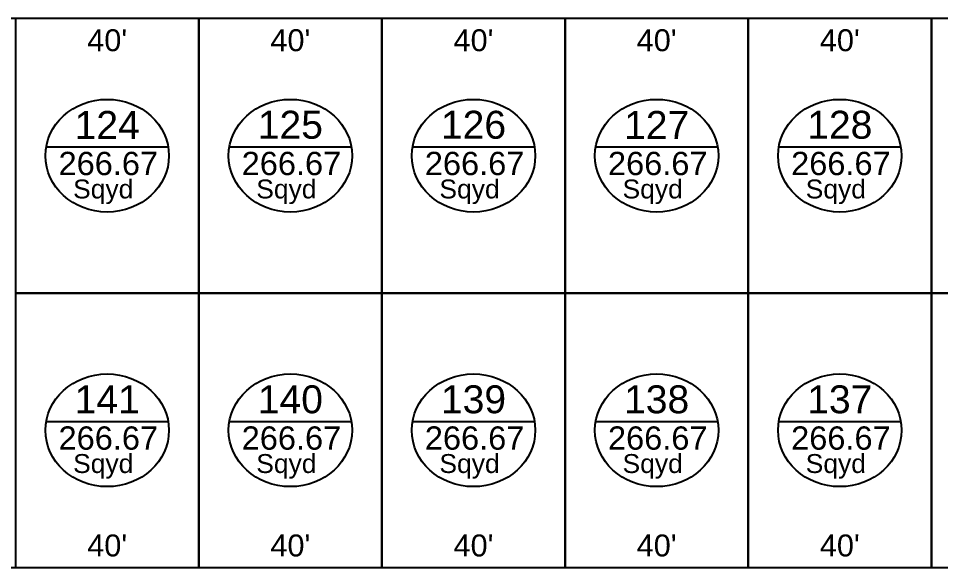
# Model space of a CAD drawing. Header units: inches. Extents: x 58735 to 82582, y -17057 to 2765.
# Drawn here: x 64115 to 66532, y -3536 to -2096 of the extents above; entities that cross this region are included whole.
import ezdxf
from ezdxf.enums import TextEntityAlignment as Align

# ---------------------------------------------------------------- set-up
doc = ezdxf.new("R2010")
doc.units = ezdxf.units.IN
doc.header["$LTSCALE"] = 15
doc.header["$PDMODE"] = 35
doc.linetypes.add('DASHDOT', pattern=[1, 0.5, -0.25, 0, -0.25])
for name, color, linetype in [('A-Area-Iden', 7, 'Continuous'), ('DIM-PLOT', 7, 'DASHDOT'), ('PLOT AREA', 7, 'Continuous'), ('PlotNO.S', 181, 'Continuous'), ('Plots', 144, 'Continuous'), ('plots no outer line', 7, 'Continuous')]:
    doc.layers.add(name, color=color, linetype=linetype)
doc.layers.add('Plotouterline', color=50, linetype='Continuous', plot=False)
doc.styles.add('Arial', font='arial.ttf')
doc.dimstyles.new('dim plot 1', dxfattribs={"dimscale": 6, "dimtxt": 9.59375, "dimasz": 10, "dimexe": 9.59375, "dimexo": 9, "dimgap": 0, "dimtad": 0, "dimdec": 1, "dimzin": 12, "dimdsep": 46, "dimlunit": 4, "dimtxsty": 'Arial', "dimblk": 'ARCHTICK', "dimcen": 0.09375, "dimdle": 1.230316, "dimse1": 1, "dimse2": 1, "dimsd1": 1, "dimsd2": 1, "dimclrd": 181, "dimclre": 40, "dimazin": 0, "dimtfac": 1, "dimtdec": 1, "dimtix": 1, "dimtmove": 2, "dimatfit": 2, "dimfxl": 1, "dimtolj": 1, "dimtzin": 0, "dimarcsym": 0})

# ---------------------------------------------------------------- blocks, each defined once
blk = doc.blocks.new('*D240')
at = {"layer": 'DefPoints', "color": 0, "transparency": 16777216}
for p in [(64108.1, -3478), (64108.1, -3535.5), (64588.1, -3535.5)]:
    blk.add_point(p, dxfattribs=at)
at = {"layer": 'DIM-PLOT', "color": 0, "transparency": 16777216, "insert": (64348.1, -3478), "char_height": 57.56, "attachment_point": 5, "style": 'Arial'}
blk.add_mtext("\\A1;40'", dxfattribs=at)
blk = doc.blocks.new('_ArchTick')
at = {"color": 0, "linetype": 'ByBlock', "const_width": 0.15}
blk.add_lwpolyline([(-0.5, -0.5), (0.5, 0.5)], dxfattribs=at)
blk = doc.blocks.new('*D247')
at = {"layer": 'DefPoints', "color": 0, "transparency": 16777216}
for p in [(64108.1, -2095.5), (64588.1, -2095.5), (64588.1, -2153.1)]:
    blk.add_point(p, dxfattribs=at)
at = {"layer": 'DIM-PLOT', "color": 0, "transparency": 16777216, "insert": (64348.1, -2153.1), "char_height": 57.56, "attachment_point": 5, "style": 'Arial'}
blk.add_mtext("\\A1;40'", dxfattribs=at)
blk = doc.blocks.new('*D248')
at = {"layer": 'DefPoints', "color": 0, "transparency": 16777216}
for p in [(64588.1, -2095.5), (65068.1, -2095.5), (65068.1, -2153.1)]:
    blk.add_point(p, dxfattribs=at)
at = {"layer": 'DIM-PLOT', "color": 0, "transparency": 16777216, "insert": (64828.1, -2153.1), "char_height": 57.56, "attachment_point": 5, "style": 'Arial'}
blk.add_mtext("\\A1;40'", dxfattribs=at)
blk = doc.blocks.new('*D249')
at = {"layer": 'DefPoints', "color": 0, "transparency": 16777216}
for p in [(65068.1, -2095.5), (65548.1, -2095.5), (65548.1, -2153.1)]:
    blk.add_point(p, dxfattribs=at)
at = {"layer": 'DIM-PLOT', "color": 0, "transparency": 16777216, "insert": (65308.1, -2153.1), "char_height": 57.56, "attachment_point": 5, "style": 'Arial'}
blk.add_mtext("\\A1;40'", dxfattribs=at)
blk = doc.blocks.new('*D250')
at = {"layer": 'DefPoints', "color": 0, "transparency": 16777216}
for p in [(65548.1, -2095.5), (66028.1, -2095.5), (66028.1, -2153.1)]:
    blk.add_point(p, dxfattribs=at)
at = {"layer": 'DIM-PLOT', "color": 0, "transparency": 16777216, "insert": (65788.1, -2153.1), "char_height": 57.56, "attachment_point": 5, "style": 'Arial'}
blk.add_mtext("\\A1;40'", dxfattribs=at)
blk = doc.blocks.new('*D251')
at = {"layer": 'DefPoints', "color": 0, "transparency": 16777216}
for p in [(66028.1, -2095.5), (66508.1, -2095.5), (66508.1, -2153.1)]:
    blk.add_point(p, dxfattribs=at)
at = {"layer": 'DIM-PLOT', "color": 0, "transparency": 16777216, "insert": (66268.1, -2153.1), "char_height": 57.56, "attachment_point": 5, "style": 'Arial'}
blk.add_mtext("\\A1;40'", dxfattribs=at)
blk = doc.blocks.new('*D252')
at = {"layer": 'DefPoints', "color": 0, "transparency": 16777216}
for p in [(66508.1, -2095.5), (66988.1, -2095.5), (66988.1, -2153.1)]:
    blk.add_point(p, dxfattribs=at)
at = {"layer": 'DIM-PLOT', "color": 0, "transparency": 16777216, "insert": (66748.1, -2153.1), "char_height": 57.56, "attachment_point": 5, "style": 'Arial'}
blk.add_mtext("\\A1;40'", dxfattribs=at)
blk = doc.blocks.new('*D261')
at = {"layer": 'DefPoints', "color": 0, "transparency": 16777216}
for p in [(66508.1, -3478), (66508.1, -3535.5), (66988.1, -3535.5)]:
    blk.add_point(p, dxfattribs=at)
at = {"layer": 'DIM-PLOT', "color": 0, "transparency": 16777216, "insert": (66748.1, -3478), "char_height": 57.56, "attachment_point": 5, "style": 'Arial'}
blk.add_mtext("\\A1;40'", dxfattribs=at)
blk = doc.blocks.new('*D262')
at = {"layer": 'DefPoints', "color": 0, "transparency": 16777216}
for p in [(66028.1, -3478), (66028.1, -3535.5), (66508.1, -3535.5)]:
    blk.add_point(p, dxfattribs=at)
at = {"layer": 'DIM-PLOT', "color": 0, "transparency": 16777216, "insert": (66268.1, -3478), "char_height": 57.56, "attachment_point": 5, "style": 'Arial'}
blk.add_mtext("\\A1;40'", dxfattribs=at)
blk = doc.blocks.new('*D263')
at = {"layer": 'DefPoints', "color": 0, "transparency": 16777216}
for p in [(65548.1, -3478), (65548.1, -3535.5), (66028.1, -3535.5)]:
    blk.add_point(p, dxfattribs=at)
at = {"layer": 'DIM-PLOT', "color": 0, "transparency": 16777216, "insert": (65788.1, -3478), "char_height": 57.56, "attachment_point": 5, "style": 'Arial'}
blk.add_mtext("\\A1;40'", dxfattribs=at)
blk = doc.blocks.new('*D264')
at = {"layer": 'DefPoints', "color": 0, "transparency": 16777216}
for p in [(65068.1, -3478), (65068.1, -3535.5), (65548.1, -3535.5)]:
    blk.add_point(p, dxfattribs=at)
at = {"layer": 'DIM-PLOT', "color": 0, "transparency": 16777216, "insert": (65308.1, -3478), "char_height": 57.56, "attachment_point": 5, "style": 'Arial'}
blk.add_mtext("\\A1;40'", dxfattribs=at)
blk = doc.blocks.new('*D265')
at = {"layer": 'DefPoints', "color": 0, "transparency": 16777216}
for p in [(64588.1, -3478), (64588.1, -3535.5), (65068.1, -3535.5)]:
    blk.add_point(p, dxfattribs=at)
at = {"layer": 'DIM-PLOT', "color": 0, "transparency": 16777216, "insert": (64828.1, -3478), "char_height": 57.56, "attachment_point": 5, "style": 'Arial'}
blk.add_mtext("\\A1;40'", dxfattribs=at)
blk = doc.blocks.new('plot area-No')
at = {"layer": 'plots no outer line'}
blk.add_line((-2.22, 0.321), (2.22, 0.321), dxfattribs=at)
blk.add_ellipse((0, 0), major_axis=(-2.248, 0), ratio=0.913387, dxfattribs=at)
at = {"layer": 'PLOT AREA', "style": 'Arial', "flags": 4}
for tag, height, p in [('SPACESTYLES:PLOTAREA', 0.848, (0.04, -0.283, -0.565)), ('COLUMNNOS:SQYD-SQM', 0.689, (-0.279, -1.211, -0.459))]:
    blk.add_attdef(tag, text='', height=height, dxfattribs=at).set_placement(p, align=Align.MIDDLE_CENTER)
at = {"layer": 'PlotNO.S', "color": 0, "style": 'Arial'}
blk.add_attdef('COLUMNNOS:NUMBER', text='', height=1.018, dxfattribs=at).set_placement((0, 1.128), align=Align.MIDDLE)

msp = doc.modelspace()

# ---------------------------------------------------------------- linework, layer by layer
at = {"layer": 'Plotouterline'}
msp.add_lwpolyline([(66988.11, -2095.54), (66508.11, -2095.54), (66028.11, -2095.54), (65548.11, -2095.54), (65068.11, -2095.54), (64588.11, -2095.54), (64108.11, -2095.54), (63628.11, -2095.54), (62901.36, -2095.54), (63018.35, -2815.54), (63135.34, -3535.54), (63628.11, -3535.54), (64108.11, -3535.54), (64588.11, -3535.54), (64588.11, -3535.54), (65068.11, -3535.54), (65548.11, -3535.54), (66028.11, -3535.54), (66508.11, -3535.54), (66988.11, -3535.54)], dxfattribs=at)
at = {"layer": 'Plots', "color": 144, "linetype": 'Continuous', "lineweight": -3}
for p, q in [((64588.11, -2095.54), (64108.11, -2095.54)), ((65068.11, -2095.54), (64588.11, -2095.54)), ((64588.11, -2095.54), (64588.11, -2815.54)), ((64588.11, -2815.54), (64588.11, -2095.54)), ((65548.11, -2095.54), (65068.11, -2095.54)), ((65068.11, -2095.54), (65068.11, -2815.54)), ((65068.11, -2815.54), (65068.11, -2095.54)), ((66028.11, -2095.54), (65548.11, -2095.54)), ((65548.11, -2095.54), (65548.11, -2815.54)), ((65548.11, -2815.54), (65548.11, -2095.54)), ((66508.11, -2095.54), (66028.11, -2095.54)), ((66028.11, -2095.54), (66028.11, -2815.54)), ((66028.11, -2815.54), (66028.11, -2095.54)), ((66988.11, -2095.54), (66508.11, -2095.54)), ((66508.11, -2095.54), (66508.11, -2815.54)), ((66508.11, -2815.54), (66508.11, -2095.54)), ((64588.11, -2815.54), (64108.11, -2815.54)), ((64108.11, -2815.54), (64588.11, -2815.54)), ((65068.11, -2815.54), (64588.11, -2815.54)), ((64588.11, -2815.54), (64588.11, -3535.54)), ((64588.11, -2815.54), (65068.11, -2815.54)), ((64588.11, -3535.54), (64588.11, -2815.54)), ((65548.11, -2815.54), (65068.11, -2815.54)), ((65068.11, -2815.54), (65068.11, -3535.54)), ((65068.11, -2815.54), (65548.11, -2815.54)), ((65068.11, -3535.54), (65068.11, -2815.54)), ((66028.11, -2815.54), (65548.11, -2815.54)), ((65548.11, -2815.54), (65548.11, -3535.54)), ((65548.11, -2815.54), (66028.11, -2815.54)), ((65548.11, -3535.54), (65548.11, -2815.54)), ((66508.11, -2815.54), (66028.11, -2815.54)), ((66028.11, -2815.54), (66028.11, -3535.54)), ((66028.11, -2815.54), (66508.11, -2815.54)), ((66028.11, -3535.54), (66028.11, -2815.54)), ((66988.11, -2815.54), (66508.11, -2815.54)), ((66508.11, -2815.54), (66508.11, -3535.54)), ((66508.11, -2815.54), (66988.11, -2815.54)), ((66508.11, -3535.54), (66508.11, -2815.54)), ((64108.11, -3535.54), (64588.11, -3535.54)), ((64588.11, -3535.54), (65068.11, -3535.54)), ((65068.11, -3535.54), (65548.11, -3535.54)), ((65548.11, -3535.54), (66028.11, -3535.54)), ((66028.11, -3535.54), (66508.11, -3535.54)), ((66508.11, -3535.54), (66988.11, -3535.54))]:
    msp.add_line(p, q, dxfattribs=at)
at = {"layer": 'Plots'}
for points in [[(64588.11, -2095.54), (64108.11, -2095.54), (64108.11, -2815.54), (64588.11, -2815.54)], [(65068.11, -2095.54), (64588.11, -2095.54), (64588.11, -2815.54), (65068.11, -2815.54)], [(65548.11, -2095.54), (65068.11, -2095.54), (65068.11, -2815.54), (65548.11, -2815.54)], [(66028.11, -2095.54), (65548.11, -2095.54), (65548.11, -2815.54), (66028.11, -2815.54)], [(66508.11, -2095.54), (66028.11, -2095.54), (66028.11, -2815.54), (66508.11, -2815.54)], [(66988.11, -2095.54), (66508.11, -2095.54), (66508.11, -2815.54), (66988.11, -2815.54)], [(64588.11, -2815.54), (64108.11, -2815.54), (64108.11, -3535.54), (64588.11, -3535.54)], [(65068.11, -2815.54), (64588.11, -2815.54), (64588.11, -3535.54), (65068.11, -3535.54)], [(65548.11, -2815.54), (65068.11, -2815.54), (65068.11, -3535.54), (65548.11, -3535.54)], [(66028.11, -2815.54), (65548.11, -2815.54), (65548.11, -3535.54), (66028.11, -3535.54)], [(66508.11, -2815.54), (66028.11, -2815.54), (66028.11, -3535.54), (66508.11, -3535.54)], [(66988.11, -2815.54), (66508.11, -2815.54), (66508.11, -3535.54), (66988.11, -3535.54)]]:
    msp.add_lwpolyline(points, close=True, dxfattribs=at)

# ---------------------------------------------------------------- block references
at = {"layer": 'A-Area-Iden', "color": 7, "linetype": 'Continuous', "lineweight": -3}
ref = msp.add_blockref('plot area-No', (64348.11, -2455.54), dxfattribs=dict(at, xscale=72, yscale=72, zscale=72))
ref.add_attrib('COLUMNNOS:SQYD-SQM', ' Sqyd', dxfattribs={"layer": 'PLOT AREA', "height": 49.59, "style": 'Arial'}).set_placement((64328.03, -2542.76, -33.06), align=Align.MIDDLE_CENTER)
ref.add_attrib('SPACESTYLES:PLOTAREA', '266.67', dxfattribs={"layer": 'PLOT AREA', "height": 61.053, "style": 'Arial'}).set_placement((64350.98, -2475.88, -40.7), align=Align.MIDDLE_CENTER)
ref.add_attrib('COLUMNNOS:NUMBER', '124', dxfattribs={"layer": 'PlotNO.S', "color": 0, "height": 73.263, "style": 'Arial'}).set_placement((64348.11, -2374.29), align=Align.MIDDLE)
ref = msp.add_blockref('plot area-No', (64828.11, -2455.54), dxfattribs=dict(at, xscale=72, yscale=72, zscale=72))
ref.add_attrib('COLUMNNOS:SQYD-SQM', ' Sqyd', dxfattribs={"layer": 'PLOT AREA', "height": 49.59, "style": 'Arial'}).set_placement((64808.03, -2542.76, -33.06), align=Align.MIDDLE_CENTER)
ref.add_attrib('SPACESTYLES:PLOTAREA', '266.67', dxfattribs={"layer": 'PLOT AREA', "height": 61.053, "style": 'Arial'}).set_placement((64830.98, -2475.88, -40.7), align=Align.MIDDLE_CENTER)
ref.add_attrib('COLUMNNOS:NUMBER', '125', dxfattribs={"layer": 'PlotNO.S', "color": 0, "height": 73.263, "style": 'Arial'}).set_placement((64828.11, -2374.29), align=Align.MIDDLE)
ref = msp.add_blockref('plot area-No', (65308.11, -2455.54), dxfattribs=dict(at, xscale=72, yscale=72, zscale=72))
ref.add_attrib('COLUMNNOS:SQYD-SQM', ' Sqyd', dxfattribs={"layer": 'PLOT AREA', "height": 49.59, "style": 'Arial'}).set_placement((65288.03, -2542.76, -33.06), align=Align.MIDDLE_CENTER)
ref.add_attrib('SPACESTYLES:PLOTAREA', '266.67', dxfattribs={"layer": 'PLOT AREA', "height": 61.053, "style": 'Arial'}).set_placement((65310.98, -2475.88, -40.7), align=Align.MIDDLE_CENTER)
ref.add_attrib('COLUMNNOS:NUMBER', '126', dxfattribs={"layer": 'PlotNO.S', "color": 0, "height": 73.263, "style": 'Arial'}).set_placement((65308.11, -2374.29), align=Align.MIDDLE)
ref = msp.add_blockref('plot area-No', (65788.11, -2455.54), dxfattribs=dict(at, xscale=72, yscale=72, zscale=72))
ref.add_attrib('COLUMNNOS:SQYD-SQM', ' Sqyd', dxfattribs={"layer": 'PLOT AREA', "height": 49.59, "style": 'Arial'}).set_placement((65768.03, -2542.76, -33.06), align=Align.MIDDLE_CENTER)
ref.add_attrib('SPACESTYLES:PLOTAREA', '266.67', dxfattribs={"layer": 'PLOT AREA', "height": 61.053, "style": 'Arial'}).set_placement((65790.98, -2475.88, -40.7), align=Align.MIDDLE_CENTER)
ref.add_attrib('COLUMNNOS:NUMBER', '127', dxfattribs={"layer": 'PlotNO.S', "color": 0, "height": 73.263, "style": 'Arial'}).set_placement((65788.11, -2374.29), align=Align.MIDDLE)
ref = msp.add_blockref('plot area-No', (66268.11, -2455.54), dxfattribs=dict(at, xscale=72, yscale=72, zscale=72))
ref.add_attrib('COLUMNNOS:SQYD-SQM', ' Sqyd', dxfattribs={"layer": 'PLOT AREA', "height": 49.59, "style": 'Arial'}).set_placement((66248.03, -2542.76, -33.06), align=Align.MIDDLE_CENTER)
ref.add_attrib('SPACESTYLES:PLOTAREA', '266.67', dxfattribs={"layer": 'PLOT AREA', "height": 61.053, "style": 'Arial'}).set_placement((66270.98, -2475.88, -40.7), align=Align.MIDDLE_CENTER)
ref.add_attrib('COLUMNNOS:NUMBER', '128', dxfattribs={"layer": 'PlotNO.S', "color": 0, "height": 73.263, "style": 'Arial'}).set_placement((66268.11, -2374.29), align=Align.MIDDLE)
ref = msp.add_blockref('plot area-No', (64348.11, -3175.54), dxfattribs=dict(at, xscale=72, yscale=72, zscale=72))
ref.add_attrib('COLUMNNOS:SQYD-SQM', ' Sqyd', dxfattribs={"layer": 'PLOT AREA', "height": 49.59, "style": 'Arial'}).set_placement((64328.03, -3262.76, -33.06), align=Align.MIDDLE_CENTER)
ref.add_attrib('SPACESTYLES:PLOTAREA', '266.67', dxfattribs={"layer": 'PLOT AREA', "height": 61.053, "style": 'Arial'}).set_placement((64350.98, -3195.88, -40.7), align=Align.MIDDLE_CENTER)
ref.add_attrib('COLUMNNOS:NUMBER', '141', dxfattribs={"layer": 'PlotNO.S', "color": 0, "height": 73.263, "style": 'Arial'}).set_placement((64348.11, -3094.29), align=Align.MIDDLE)
ref = msp.add_blockref('plot area-No', (64828.11, -3175.54), dxfattribs=dict(at, xscale=72, yscale=72, zscale=72))
ref.add_attrib('COLUMNNOS:SQYD-SQM', ' Sqyd', dxfattribs={"layer": 'PLOT AREA', "height": 49.59, "style": 'Arial'}).set_placement((64808.03, -3262.76, -33.06), align=Align.MIDDLE_CENTER)
ref.add_attrib('SPACESTYLES:PLOTAREA', '266.67', dxfattribs={"layer": 'PLOT AREA', "height": 61.053, "style": 'Arial'}).set_placement((64830.98, -3195.88, -40.7), align=Align.MIDDLE_CENTER)
ref.add_attrib('COLUMNNOS:NUMBER', '140', dxfattribs={"layer": 'PlotNO.S', "color": 0, "height": 73.263, "style": 'Arial'}).set_placement((64828.11, -3094.29), align=Align.MIDDLE)
ref = msp.add_blockref('plot area-No', (65308.11, -3175.54), dxfattribs=dict(at, xscale=72, yscale=72, zscale=72))
ref.add_attrib('COLUMNNOS:SQYD-SQM', ' Sqyd', dxfattribs={"layer": 'PLOT AREA', "height": 49.59, "style": 'Arial'}).set_placement((65288.03, -3262.76, -33.06), align=Align.MIDDLE_CENTER)
ref.add_attrib('SPACESTYLES:PLOTAREA', '266.67', dxfattribs={"layer": 'PLOT AREA', "height": 61.053, "style": 'Arial'}).set_placement((65310.98, -3195.88, -40.7), align=Align.MIDDLE_CENTER)
ref.add_attrib('COLUMNNOS:NUMBER', '139', dxfattribs={"layer": 'PlotNO.S', "color": 0, "height": 73.263, "style": 'Arial'}).set_placement((65308.11, -3094.29), align=Align.MIDDLE)
ref = msp.add_blockref('plot area-No', (65788.11, -3175.54), dxfattribs=dict(at, xscale=72, yscale=72, zscale=72))
ref.add_attrib('COLUMNNOS:SQYD-SQM', ' Sqyd', dxfattribs={"layer": 'PLOT AREA', "height": 49.59, "style": 'Arial'}).set_placement((65768.03, -3262.76, -33.06), align=Align.MIDDLE_CENTER)
ref.add_attrib('SPACESTYLES:PLOTAREA', '266.67', dxfattribs={"layer": 'PLOT AREA', "height": 61.053, "style": 'Arial'}).set_placement((65790.98, -3195.88, -40.7), align=Align.MIDDLE_CENTER)
ref.add_attrib('COLUMNNOS:NUMBER', '138', dxfattribs={"layer": 'PlotNO.S', "color": 0, "height": 73.263, "style": 'Arial'}).set_placement((65788.11, -3094.29), align=Align.MIDDLE)
ref = msp.add_blockref('plot area-No', (66268.11, -3175.54), dxfattribs=dict(at, xscale=72, yscale=72, zscale=72))
ref.add_attrib('COLUMNNOS:SQYD-SQM', ' Sqyd', dxfattribs={"layer": 'PLOT AREA', "height": 49.59, "style": 'Arial'}).set_placement((66248.03, -3262.76, -33.06), align=Align.MIDDLE_CENTER)
ref.add_attrib('SPACESTYLES:PLOTAREA', '266.67', dxfattribs={"layer": 'PLOT AREA', "height": 61.053, "style": 'Arial'}).set_placement((66270.98, -3195.88, -40.7), align=Align.MIDDLE_CENTER)
ref.add_attrib('COLUMNNOS:NUMBER', '137', dxfattribs={"layer": 'PlotNO.S', "color": 0, "height": 73.263, "style": 'Arial'}).set_placement((66268.11, -3094.29), align=Align.MIDDLE)

# ---------------------------------------------------------------- dimensions: what is measured, and where the dimension line sits
at = {"layer": 'DIM-PLOT'}
for p1, p2, picture, middle in [((64108.11, -2095.54), (64588.11, -2095.54), '*D247', (64348.11, -2153.1)), ((64588.11, -2095.54), (65068.11, -2095.54), '*D248', (64828.11, -2153.1)), ((65068.11, -2095.54), (65548.11, -2095.54), '*D249', (65308.11, -2153.1)), ((65548.11, -2095.54), (66028.11, -2095.54), '*D250', (65788.11, -2153.1)), ((66028.11, -2095.54), (66508.11, -2095.54), '*D251', (66268.11, -2153.1)), ((66508.11, -2095.54), (66988.11, -2095.54), '*D252', (66748.11, -2153.1)), ((64588.11, -3535.54), (64108.11, -3535.54), '*D240', (64348.11, -3477.97)), ((65068.11, -3535.54), (64588.11, -3535.54), '*D265', (64828.11, -3477.97)), ((65548.11, -3535.54), (65068.11, -3535.54), '*D264', (65308.11, -3477.97)), ((66028.11, -3535.54), (65548.11, -3535.54), '*D263', (65788.11, -3477.97)), ((66508.11, -3535.54), (66028.11, -3535.54), '*D262', (66268.11, -3477.97)), ((66988.11, -3535.54), (66508.11, -3535.54), '*D261', (66748.11, -3477.97))]:
    dim = msp.add_aligned_dim(p1=p1, p2=p2, distance=-57.56, dimstyle='dim plot 1', override={"dimdec": 0}, dxfattribs=at)
    dim.commit()
    dim.dimension.update_dxf_attribs({"geometry": picture, "text_midpoint": middle})

doc.saveas('drawing.dxf')
